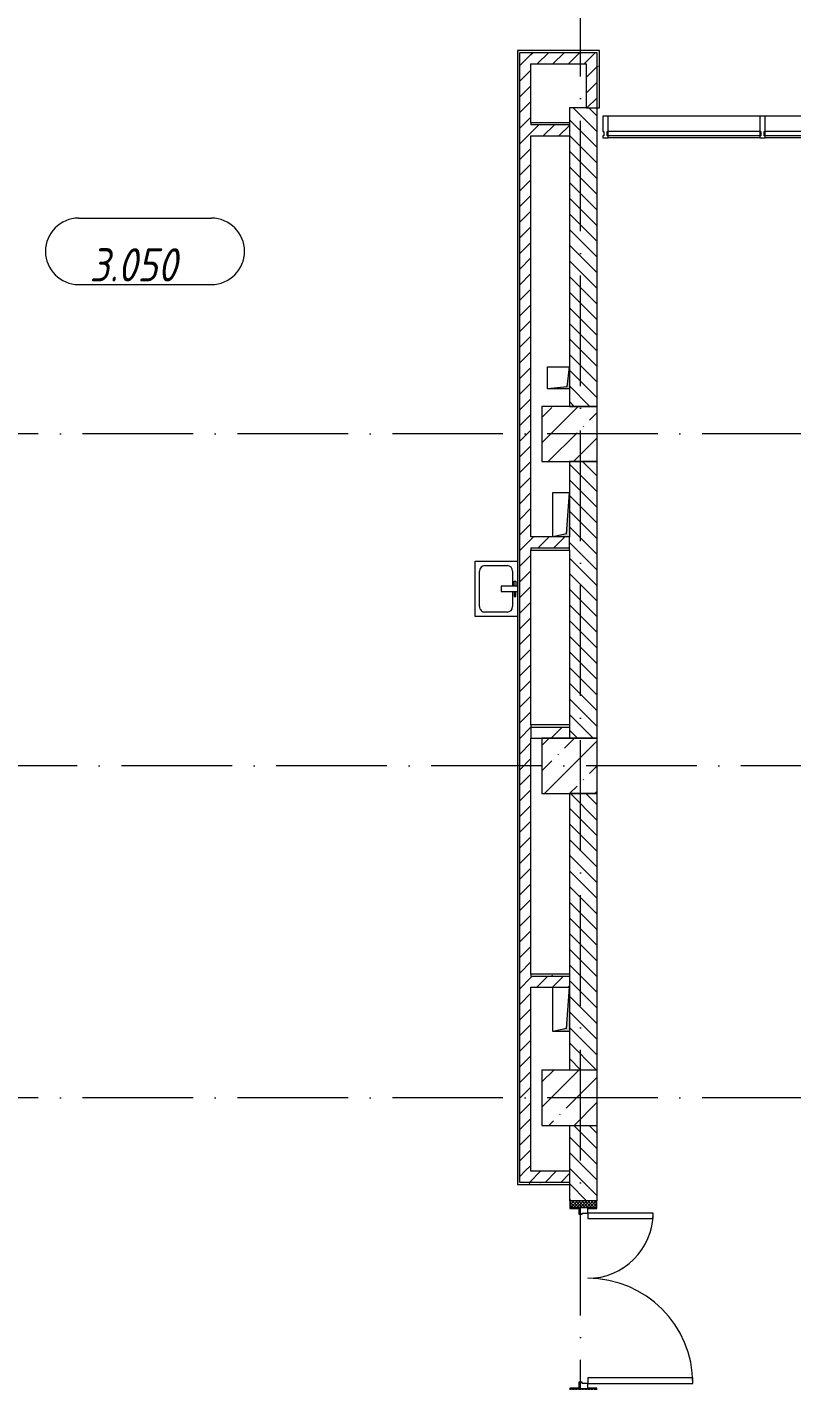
# Model space of a CAD drawing. Header units: millimetres. Extents: x -6467 to 106027, y -7090 to 195095.
# Drawn here: x 556 to 7469, y 132535 to 144773 of the extents above; entities that cross this region are included whole.
import ezdxf

# ---------------------------------------------------------------- set-up
doc = ezdxf.new("R2010")
doc.units = ezdxf.units.MM
doc.linetypes.add('50_200_ШТРИХ_1Т_ш5_п1_п1_', pattern=[1400, 1000, -200, 0, -200])
for name, color, linetype, lineweight, true_color in [('A-AREA-IDEN-1', 7, 'Continuous', 9, 0xaaaaaa), ('A-GENM-1', 7, 'Continuous', 9, 0xaaaaaa), ('I-WALL-1', 7, 'Continuous', 5, 0x787878), ('M-EQPM-1', 7, 'Continuous', 9, 0xaaaaaa), ('M-EQPM-2', 7, 'Continuous', 9, 0xe2e2e2), ('P-SANR-FIXT-1', 7, 'Continuous', 9, 0xaaaaaa), ('Оси-3', 7, '50_200_ШТРИХ_1Т_ш5_п1_п1_', 9, 0xaaaaaa)]:
    doc.layers.add(name, color=color, linetype=linetype, lineweight=lineweight, true_color=true_color)
for name, color, linetype, lineweight in [('A-DOOR', 7, 'Continuous', 9), ('A-DOOR-2', 7, 'Continuous', 5), ('A-DOOR-FRAM', 7, 'Continuous', 9), ('A-DOOR-FRAM-2', 7, 'Continuous', 5), ('A-GLAZ-CWMG', 7, 'Continuous', 9), ('A-GLAZ-CWMG-1', 7, 'Continuous', 20), ('A-WALL', 7, 'Continuous', 5), ('A-WALL-FNSH-1', 7, 'Continuous', 5), ('I-WALL', 7, 'Continuous', 5), ('S-COLS', 7, 'Continuous', 9), ('S-COLS-1', 7, 'Continuous', 5)]:
    doc.layers.add(name, color=color, linetype=linetype, lineweight=lineweight)
doc.styles.add('ISOCPEUR_I_1', font='isocpeui.ttf', dxfattribs={"width": 0.85, "height": 2.5})
pattern_1 = [(45, (109.45, 102614.03), (-228.0985, 228.0985), []), (45, (337.55, 102614.03), (-228.0985, 228.0985), [403.225, -80.645, 6.706, -73.939])]
pattern_2 = [(45, (109.45, 102614.03), (-70.71068, 70.71068), [])]
pattern_3 = [(0, (109.45, 102614.03), (406.4, 101.6), [6.706, -298.094, 6.706, -298.094, -1625.6]), (0, (109.45, 102614.03), (406.4, 101.6), [-609.6, 6.706, -602.894, 6.706, -298.094, -711.2]), (0, (109.45, 102614.03), (406.4, 101.6), [-1524, 6.706, -196.494, 6.706, -501.294]), (120, (261.85, 102664.83), (-291.18818, 301.15272), [6.706, -298.094, 6.706, -298.094, -1625.6]), (120, (261.85, 102664.83), (-291.18818, 301.15272), [-609.6, 6.706, -602.894, 6.706, -298.094, -711.2]), (120, (261.85, 102664.83), (-291.18818, 301.15272), [-1524, 6.706, -196.494, 6.706, -501.294]), (240, (312.65, 102868.03), (-115.21182, -402.75272), [6.706, -298.094, 6.706, -298.094, -1625.6]), (240, (312.65, 102868.03), (-115.21182, -402.75272), [-609.6, 6.706, -602.894, 6.706, -298.094, -711.2]), (240, (312.65, 102868.03), (-115.21182, -402.75272), [-1524, 6.706, -196.494, 6.706, -501.294])]

# ---------------------------------------------------------------- blocks, each defined once
blk = doc.blocks.new('BSC_Колонна _Прямоугольная - 500х500-V57-АИ_План этажа Радиаторы_3')
at = {"layer": 'S-COLS-1'}
h = blk.add_hatch(dxfattribs=at)
h.set_pattern_fill('FP_85', color=256, style=0, pattern_type=2)
h.set_pattern_definition([(45, (-5350, -32481.04), (-228.0985, 228.0985), []), (45, (-5121.9, -32481.04), (-228.0985, 228.0985), [403.225, -80.645, 6.706, -73.939])])
h.paths.add_polyline_path([(-250, -250), (250, -250), (250, 250), (-250, 250)])
for p, q in [((250, 250), (-250, 250)), ((-250, 250), (-250, -250)), ((250, -250), (250, 250)), ((-250, -250), (250, -250))]:
    blk.add_line(p, q, dxfattribs=at)
blk = doc.blocks.new('110_Дверь_СКБ_2Ст_Наружная1 - СОШ_Д-07_1760_1440_х2400мм_Все учебные помещения_ читальные залы_EIW30-25569166-АИ_План этажа Радиаторы_3')
at = {"layer": 'A-DOOR-2'}
h = blk.add_hatch(dxfattribs=at)
h.set_pattern_fill('FP_117', color=256, style=0, pattern_type=2)
h.set_pattern_definition([(135, (1456.41, 189.685), (-14.14214, -14.14214), []), (225, (1456.41, 189.685), (14.14214, -14.14214), [])])
h.paths.add_polyline_path([(899.5, -115), (899.5, 115), (839.5, 115), (839.5, -115)])
at = {"layer": 'A-DOOR-FRAM-2'}
h = blk.add_hatch(dxfattribs=at)
h.set_pattern_fill('FP_118', color=256, style=0, pattern_type=2)
h.set_pattern_definition([(45, (-666.384, 189.685), (-14.1421, 14.1421), []), (135, (-666.384, 189.685), (-14.1421, -14.1421), [])])
h.paths.add_polyline_path([(-800.5, -115), (-800.5, 115), (-860.5, 115), (-860.5, -115)])
at = {"layer": 'A-DOOR'}
for p, q in [((789.5, 990), (739.5, 990)), ((739.5, 990), (739.5, 40)), ((789.5, 40), (789.5, 990)), ((-750.5, 630), (-750.5, 40)), ((-700.5, 630), (-750.5, 630)), ((-700.5, 40), (-700.5, 630)), ((-750.5, 40), (-700.5, 40)), ((739.5, 40), (789.5, 40))]:
    blk.add_line(p, q, dxfattribs=at)
at = {"layer": 'A-DOOR-2'}
for p, q in [((-792.5, 123), (-862.5, 123)), ((-862.5, 123), (-862.5, 115)), ((-792.5, 40), (-792.5, 123)), ((901.5, 123), (831.5, 123)), ((831.5, 123), (831.5, 40)), ((901.5, 115), (901.5, 123)), ((-862.5, 115), (-800.5, 115)), ((-800.5, 115), (-800.5, 40)), ((-800.5, 40), (-792.5, 40)), ((831.5, 40), (839.5, 40)), ((839.5, 40), (839.5, 115)), ((839.5, 115), (901.5, 115)), ((-862.5, -115), (-862.5, -123)), ((-800.5, -115), (-862.5, -115)), ((-792.5, -40), (-800.5, -40)), ((-800.5, -40), (-800.5, -115)), ((-792.5, -123), (-792.5, -40)), ((839.5, -40), (831.5, -40)), ((831.5, -40), (831.5, -123)), ((839.5, -115), (839.5, -40)), ((901.5, -115), (839.5, -115)), ((901.5, -123), (901.5, -115)), ((-862.5, -123), (-792.5, -123)), ((831.5, -123), (901.5, -123))]:
    blk.add_line(p, q, dxfattribs=at)
for centre, radius, start, end in [((789.5, 40), 950, 90, 180), ((-750.5, 40), 590, 0, 90)]:
    blk.add_arc(centre, radius, start, end, dxfattribs=at)
at = {"layer": 'A-DOOR-FRAM'}
for p, q in [((-800.5, 115), (-860.5, 115)), ((-860.5, 115), (-860.5, -115)), ((-800.5, -115), (-800.5, 115)), ((-750.5, 40), (-800.5, 40)), ((-800.5, 40), (-800.5, -40)), ((-750.5, -10), (-750.5, 40)), ((789.5, 40), (789.5, -10)), ((839.5, 40), (789.5, 40)), ((899.5, 115), (839.5, 115)), ((839.5, 115), (839.5, -115)), ((839.5, -40), (839.5, 40)), ((899.5, -115), (899.5, 115)), ((-860.5, -115), (-800.5, -115)), ((-800.5, -40), (-740.5, -40)), ((-740.5, -10), (-750.5, -10)), ((-740.5, -40), (-740.5, -10)), ((789.5, -10), (779.5, -10)), ((779.5, -10), (779.5, -40)), ((779.5, -40), (839.5, -40)), ((839.5, -115), (899.5, -115))]:
    blk.add_line(p, q, dxfattribs=at)
blk = doc.blocks.new('Прямоугольный импост - Импост структурный с накладкой - 180мм-23013325-АИ_План этажа Радиаторы_3')
at = {"layer": 'A-GLAZ-CWMG'}
for p, q in [((8564, 41355), (7119, 41355)), ((7119, 41175), (7119, 41215)), ((8564, 41215), (7119, 41215)), ((8564, 41175), (7119, 41175)), ((8564, 41158), (7119, 41158)), ((8564, 41215), (8564, 41175))]:
    blk.add_line(p, q, dxfattribs=at)
blk = doc.blocks.new('Прямоугольный импост - Импост структурный с накладкой - 180мм-20786475-АИ_План этажа Радиаторы_3')
at = {"layer": 'A-GLAZ-CWMG-1'}
for p, q in [((-25, 0), (-25, 17)), ((-25, 17), (25, 17)), ((-15, 0), (-25, 0)), ((-15, -40), (-15, 0)), ((25, 0), (15, 0)), ((15, 0), (15, -40)), ((25, 17), (25, 0)), ((-25, -180), (-25, -40)), ((-25, -40), (-15, -40)), ((15, -40), (25, -40)), ((25, -40), (25, -180)), ((25, -180), (-25, -180))]:
    blk.add_line(p, q, dxfattribs=at)
blk = doc.blocks.new('SND_2D_Раковина1 - 400х300-V163-АИ_План этажа Радиаторы_3')
at = {"layer": 'P-SANR-FIXT-1'}
for p, q in [((-250, -220), (-250, 164)), ((-70, 150), (-25, 150)), ((-70, 135), (-70, 150)), ((-25, 135), (-70, 135)), ((-25, 164), (-25, 15)), ((25, 15), (25, 164)), ((70, 150), (25, 150)), ((25, 135), (70, 135)), ((70, 135), (70, 150)), ((250, 164), (250, -220)), ((-210, -130), (-210, 70)), ((-160, 120), (-25, 120)), ((-25, 15), (25, 15)), ((25, 120), (160, 120)), ((210, 70), (210, -130)), ((250, -220), (-250, -220)), ((160, -180), (-160, -180))]:
    blk.add_line(p, q, dxfattribs=at)
for centre, start, end in [((-160, 70), 90, 180), ((160, 70), 0, 90), ((-160, -130), 180, 270), ((160, -130), 270, 0)]:
    blk.add_arc(centre, 50, start, end, dxfattribs=at)
blk = doc.blocks.new('Канал вертикальный прямоугольный - Шахта - значок проема-24087328-АИ_План этажа Радиаторы_3')
at = {"layer": 'M-EQPM-2'}
blk.add_hatch(color=256, dxfattribs=at).paths.add_polyline_path([(75, 200), (-75, 200), (-75, -200), (-47.5, 172.5)])
at = {"layer": 'M-EQPM-1'}
for p, q in [((-75, -200), (-75, 200)), ((-75, 200), (75, 200)), ((-47.5, 172.5), (-75, -200)), ((-47.5, 172.5), (75, 200)), ((75, 200), (75, -200)), ((75, -200), (-75, -200))]:
    blk.add_line(p, q, dxfattribs=at)
blk = doc.blocks.new('Канал вертикальный прямоугольный - Шахта - значок проема-24087362-АИ_План этажа Радиаторы_3')
at = {"layer": 'M-EQPM-2'}
blk.add_hatch(color=256, dxfattribs=at).paths.add_polyline_path([(100, 100), (-100, 100), (-100, -100), (-80, 80)])
at = {"layer": 'M-EQPM-1'}
for p, q in [((-100, -100), (-100, 100)), ((-100, 100), (100, 100)), ((-80, 80), (-100, -100)), ((-80, 80), (100, 100)), ((100, 100), (100, -100)), ((100, -100), (-100, -100))]:
    blk.add_line(p, q, dxfattribs=at)
blk = doc.blocks.new('АР_Перемычка1 - АР_Перемычка-25567629-АИ_План этажа Радиаторы_3')
at = {"layer": 'A-GENM-1'}
blk.add_line((-350, -125), (-343, -125), dxfattribs=at)
blk = doc.blocks.new('Прямоугольный импост - Импост структурный с накладкой - 180мм-26324821-АИ_План этажа Радиаторы_3')
at = {"layer": 'A-GLAZ-CWMG'}
for p, q in [((7069, 41355), (5700, 41355)), ((5700, 41175), (5700, 41215)), ((7069, 41215), (5700, 41215)), ((7069, 41175), (5700, 41175)), ((7069, 41158), (5700, 41158)), ((7069, 41215), (7069, 41175))]:
    blk.add_line(p, q, dxfattribs=at)
blk = doc.blocks.new('AAR_СКБ_Марка_помещения_1_5 ммп - Номер-27962133-АИ_План этажа Радиаторы_3')
at = {"layer": 'A-AREA-IDEN-1'}
for p, q in [((-2.987, 3), (3.013, 3)), ((-2.987, 0), (3.013, 0))]:
    blk.add_line(p, q, dxfattribs=at)
for centre, start, end in [((-2.987, 1.5), 90, 270), ((3.013, 1.5), 270, 90)]:
    blk.add_arc(centre, 1.5, start, end, dxfattribs=at)

msp = doc.modelspace()

# ---------------------------------------------------------------- hatches: boundary and pattern name
at = {"layer": 'I-WALL'}
h = msp.add_hatch(dxfattribs=at)
h.set_pattern_fill('FP_5', color=256, style=0, pattern_type=2)
h.set_pattern_definition(pattern_2)
h.paths.add_polyline_path([(5109, 134430), (5109, 144542), (5009, 144542), (5009, 134430)])
h = msp.add_hatch(dxfattribs=at)
h.set_pattern_fill('FP_5', color=256, style=0, pattern_type=2)
h.set_pattern_definition(pattern_2)
h.paths.add_polyline_path([(5609, 144442), (5609, 144542), (5109, 144542), (5109, 144442)])
h = msp.add_hatch(dxfattribs=at)
h.set_pattern_fill('FP_5', color=256, style=0, pattern_type=2)
h.set_pattern_definition(pattern_2)
h.paths.add_polyline_path([(5709, 144042), (5709, 144542), (5609, 144542), (5609, 144042)])
h = msp.add_hatch(dxfattribs=at)
h.set_pattern_fill('FP_2', color=256, style=0, pattern_type=2)
h.set_pattern_definition([(135, (109.45, 102614.03), (-70.71068, -70.71068), [])])
h.paths.add_polyline_path([(5544, 112647), (5709, 112647), (5709, 112765), (5459, 112765), (5459, 112647)])
h.paths.add_polyline_path([(5459, 113465), (5709, 113465), (5709, 113920), (5459, 113920), (5459, 113660)])
h.paths.add_polyline_path([(5544, 114620), (5709, 114620), (5709, 116545), (5459, 116545), (5459, 114620)])
h.paths.add_polyline_path([(5459, 117045), (5709, 117045), (5709, 118169), (5459, 118169), (5459, 117121)])
h.paths.add_polyline_path([(5624, 118869), (5709, 118869), (5709, 119069), (5459, 119069), (5459, 118869), (5544, 118869)])
h.paths.add_polyline_path([(5544, 119769), (5709, 119769), (5709, 119845), (5459, 119845), (5459, 119769)])
h.paths.add_polyline_path([(5529, 122095), (5709, 122097), (5709, 123949), (5459, 123949), (5461, 122097), (5469, 122095)])
h.paths.add_polyline_path([(5709, 125149), (5709, 127045), (5459, 127045), (5459, 125149)])
h.paths.add_polyline_path([(5709, 128245), (5709, 128845), (5459, 128845), (5459, 128245)])
h.paths.add_polyline_path([(5547, 129345), (5709, 129345), (5707, 132400), (5459, 132400), (5459, 129345), (5541, 129345)])
h.paths.add_polyline_path([(5529, 134162), (5709, 134164), (5707, 134845), (5459, 134845), (5461, 134164), (5469, 134162)])
h.paths.add_polyline_path([(5556, 135345), (5709, 135345), (5709, 137845), (5459, 137845), (5459, 135345)])
h.paths.add_polyline_path([(5709, 138345), (5709, 140845), (5459, 140845), (5459, 138345)])
h.paths.add_polyline_path([(5709, 141345), (5709, 144042), (5459, 144042), (5459, 141345)])
h = msp.add_hatch(dxfattribs=at)
h.set_pattern_fill('FP_5', color=256, style=0, pattern_type=2)
h.set_pattern_definition(pattern_2)
h.paths.add_polyline_path([(5459, 143789), (5459, 143889), (5109, 143889), (5109, 143789)])
h = msp.add_hatch(dxfattribs=at)
h.set_pattern_fill('FP_5', color=256, style=0, pattern_type=2)
h.set_pattern_definition(pattern_2)
h.paths.add_polyline_path([(5432, 140065), (5459, 140065), (5459, 140165), (5109, 140165), (5109, 140065), (5309, 140065)])
h = msp.add_hatch(dxfattribs=at)
h.set_pattern_fill('FP_4', color=256, style=0, pattern_type=2)
h.set_pattern_definition([(45, (109.45, 102614.03), (-169.7056, 169.7056), [])])
h.paths.add_polyline_path([(5459, 138345), (5459, 138445), (5109, 138445), (5109, 138345)])
h = msp.add_hatch(dxfattribs=at)
h.set_pattern_fill('FP_5', color=256, style=0, pattern_type=2)
h.set_pattern_definition(pattern_2)
h.paths.add_polyline_path([(5432, 136093), (5459, 136093), (5459, 136193), (5109, 136193), (5109, 136093)])
h = msp.add_hatch(dxfattribs=at)
h.set_pattern_fill('FP_5', color=256, style=0, pattern_type=2)
h.set_pattern_definition(pattern_2)
h.paths.add_polyline_path([(5459, 134330), (5459, 134430), (5009, 134430), (5009, 134330)])
at = {"layer": 'I-WALL-1'}
h = msp.add_hatch(dxfattribs=at)
h.set_pattern_fill('FP_3', color=256, style=0, pattern_type=2)
h.set_pattern_definition(pattern_3)
h.paths.add_polyline_path([(4989, 134330), (5009, 134330), (5009, 144562), (4989, 144562), (4989, 134430)])
h = msp.add_hatch(dxfattribs=at)
h.set_pattern_fill('FP_3', color=256, style=0, pattern_type=2)
h.set_pattern_definition(pattern_3)
h.paths.add_polyline_path([(5109, 144542), (5709, 144542), (5709, 144562), (5009, 144562), (5009, 144542)])
h = msp.add_hatch(dxfattribs=at)
h.set_pattern_fill('FP_3', color=256, style=0, pattern_type=2)
h.set_pattern_definition(pattern_3)
h.paths.add_polyline_path([(5729, 144042), (5729, 144562), (5709, 144562), (5709, 144042)])
h = msp.add_hatch(dxfattribs=at)
h.set_pattern_fill('FP_3', color=256, style=0, pattern_type=2)
h.set_pattern_definition(pattern_3)
h.paths.add_polyline_path([(5459, 143889), (5459, 143909), (5109, 143909), (5109, 143889)])
h = msp.add_hatch(dxfattribs=at)
h.set_pattern_fill('FP_3', color=256, style=0, pattern_type=2)
h.set_pattern_definition(pattern_3)
h.paths.add_polyline_path([(5459, 140045), (5459, 140065), (5109, 140065), (5109, 140045)])
h = msp.add_hatch(dxfattribs=at)
h.set_pattern_fill('FP_3', color=256, style=0, pattern_type=2)
h.set_pattern_definition(pattern_3)
h.paths.add_polyline_path([(5459, 138445), (5459, 138465), (5109, 138465), (5109, 138445)])
h = msp.add_hatch(dxfattribs=at)
h.set_pattern_fill('FP_3', color=256, style=0, pattern_type=2)
h.set_pattern_definition(pattern_3)
h.paths.add_polyline_path([(5459, 136193), (5459, 136213), (5109, 136213), (5109, 136193)])
h = msp.add_hatch(dxfattribs=at)
h.set_pattern_fill('FP_3', color=256, style=0, pattern_type=2)
h.set_pattern_definition(pattern_3)
h.paths.add_polyline_path([(5459, 134310), (5459, 134330), (4989, 134330), (4989, 134310)])
at = {"layer": 'S-COLS-1'}
h = msp.add_hatch(dxfattribs=at)
h.set_pattern_fill('FP_1', color=256, style=0, pattern_type=2)
h.set_pattern_definition(pattern_1)
h.paths.add_polyline_path([(5459, 140845), (5709, 140845), (5709, 141345), (5209, 141345), (5209, 140845)])
h = msp.add_hatch(dxfattribs=at)
h.set_pattern_fill('FP_1', color=256, style=0, pattern_type=2)
h.set_pattern_definition(pattern_1)
h.paths.add_polyline_path([(5459, 137845), (5709, 137845), (5709, 138345), (5209, 138345), (5209, 137845)])

# ---------------------------------------------------------------- linework, layer by layer
at = {"layer": 'A-WALL'}
for p, q in [((5009, 134330), (5009, 144542)), ((5709, 144542), (5009, 144542)), ((5709, 141345), (5709, 144542)), ((5609, 144042), (5459, 144042)), ((5459, 144042), (5459, 141702)), ((5109, 143909), (5109, 143889)), ((5459, 143889), (5109, 143889)), ((5459, 141502), (5459, 141345)), ((5459, 141345), (5709, 141345)), ((5459, 140845), (5459, 140565)), ((5709, 140845), (5459, 140845)), ((5709, 138345), (5709, 140845)), ((5109, 140065), (5459, 140065)), ((5109, 140065), (5109, 140045)), ((5459, 140045), (5459, 138345)), ((5109, 138465), (5109, 138345)), ((5109, 138445), (5459, 138445)), ((5459, 138345), (5709, 138345)), ((5459, 137845), (5459, 136093)), ((5709, 137845), (5459, 137845)), ((5709, 135345), (5709, 137845)), ((5109, 136213), (5109, 136193)), ((5109, 136193), (5459, 136193)), ((5459, 135693), (5459, 135345)), ((5459, 134845), (5459, 134162)), ((5709, 134162), (5709, 134845)), ((5459, 134330), (5009, 134330))]:
    msp.add_line(p, q, dxfattribs=at)
at = {"layer": 'A-WALL-FNSH-1'}
for p, q in [((4989, 144562), (4989, 134310)), ((5729, 144562), (4989, 144562)), ((5729, 144042), (5729, 144562)), ((5109, 143909), (5109, 144442)), ((5109, 144442), (5609, 144442)), ((5609, 144442), (5609, 144042)), ((5609, 144042), (5729, 144042)), ((5459, 143909), (5109, 143909)), ((5109, 143789), (5459, 143789)), ((5109, 140165), (5109, 143789)), ((5309, 140165), (5109, 140165)), ((5459, 140045), (5459, 140165)), ((5109, 140045), (5459, 140045)), ((5109, 138465), (5109, 140045)), ((5459, 138465), (5109, 138465)), ((5109, 136213), (5109, 138345)), ((5109, 138345), (5459, 138345)), ((5459, 136213), (5109, 136213)), ((5109, 136093), (5459, 136093)), ((5109, 134430), (5109, 136093)), ((5459, 134430), (5109, 134430)), ((4989, 134310), (5459, 134310))]:
    msp.add_line(p, q, dxfattribs=at)
at = {"layer": 'S-COLS'}
for p, q in [((5709, 141345), (5459, 141345)), ((5459, 140845), (5709, 140845)), ((5709, 138345), (5459, 138345)), ((5459, 137845), (5709, 137845))]:
    msp.add_line(p, q, dxfattribs=at)
at = {"layer": 'S-COLS-1'}
for p, q in [((5459, 141345), (5209, 141345)), ((5209, 141345), (5209, 140845)), ((5709, 140845), (5709, 141345)), ((5209, 140845), (5459, 140845)), ((5459, 138345), (5209, 138345)), ((5209, 138345), (5209, 137845)), ((5709, 137845), (5709, 138345)), ((5209, 137845), (5459, 137845))]:
    msp.add_line(p, q, dxfattribs=at)
at = {"layer": 'Оси-3'}
for p, q in [((5559, 96724), (5559, 193895)), ((25859, 141095), (-5158, 141095)), ((8009, 138095), (-5158, 138095)), ((25859, 135095), (-5158, 135095))]:
    msp.add_line(p, q, dxfattribs=at)

# ---------------------------------------------------------------- block references
at = {"layer": 'A-AREA-IDEN-1', "xscale": 199.9999999999999, "yscale": 199.9999999999999, "zscale": 199.9999999999999}
msp.add_blockref('AAR_СКБ_Марка_помещения_1_5 ммп - Номер-27962133-АИ_План этажа Радиаторы_3', (1619, 142446), dxfattribs=at)
at = {"layer": 'A-DOOR-2', "rotation": 269.9999999999999}
msp.add_blockref('110_Дверь_СКБ_2Ст_Наружная1 - СОШ_Д-07_1760_1440_х2400мм_Все учебные помещения_ читальные залы_EIW30-25569166-АИ_План этажа Радиаторы_3', (5584, 133302), dxfattribs=at)
at = {"layer": 'A-GENM-1', "rotation": 269.9999999999999}
msp.add_blockref('АР_Перемычка1 - АР_Перемычка-25567629-АИ_План этажа Радиаторы_3', (5584, 134162), dxfattribs=at)
at = {"layer": 'A-GLAZ-CWMG', "extrusion": (0, 0, -1), "rotation": 180}
for p in [(-5784, 143789), (-7204, 143789)]:
    msp.add_blockref('Прямоугольный импост - Импост структурный с накладкой - 180мм-20786475-АИ_План этажа Радиаторы_3', p, dxfattribs=at)
at = {"layer": 'A-GLAZ-CWMG'}
for name in ['Прямоугольный импост - Импост структурный с накладкой - 180мм-26324821-АИ_План этажа Радиаторы_3', 'Прямоугольный импост - Импост структурный с накладкой - 180мм-23013325-АИ_План этажа Радиаторы_3']:
    msp.add_blockref(name, (109, 102614), dxfattribs=at)
at = {"layer": 'M-EQPM-1', "rotation": 180}
for name, p in [('Канал вертикальный прямоугольный - Шахта - значок проема-24087362-АИ_План этажа Радиаторы_3', (5359, 141602)), ('Канал вертикальный прямоугольный - Шахта - значок проема-24087328-АИ_План этажа Радиаторы_3', (5384, 140365)), ('Канал вертикальный прямоугольный - Шахта - значок проема-24087328-АИ_План этажа Радиаторы_3', (5384, 135893))]:
    msp.add_blockref(name, p, dxfattribs=at)
at = {"layer": 'P-SANR-FIXT-1', "rotation": 269.9999999999997}
msp.add_blockref('SND_2D_Раковина1 - 400х300-V163-АИ_План этажа Радиаторы_3', (4825, 139695), dxfattribs=at)
at = {"layer": 'S-COLS'}
msp.add_blockref('BSC_Колонна _Прямоугольная - 500х500-V57-АИ_План этажа Радиаторы_3', (5459, 135095), dxfattribs=at)

# ---------------------------------------------------------------- texts
at = {"layer": 'A-AREA-IDEN-1', "insert": (1516, 142474), "char_height": 300, "width": 952, "attachment_point": 8, "line_spacing_factor": 1.139951, "style": 'ISOCPEUR_I_1'}
msp.add_mtext('\\pxqc,t8.46667,16.93333,25.4,33.86667,42.33333,50.8,59.26667,67.73333,76.2,84.66667,93.13333,101.6,110.06667,118.53333,127,135.46667,143.93333,152.4,160.86667,169.33333,177.8,186.26667,194.73333,203.2,211.66667,220.13333,228.6,237.06667,245.53333,254,262.46667,270.93333;{3.050}', dxfattribs=at)

doc.saveas('drawing.dxf')
